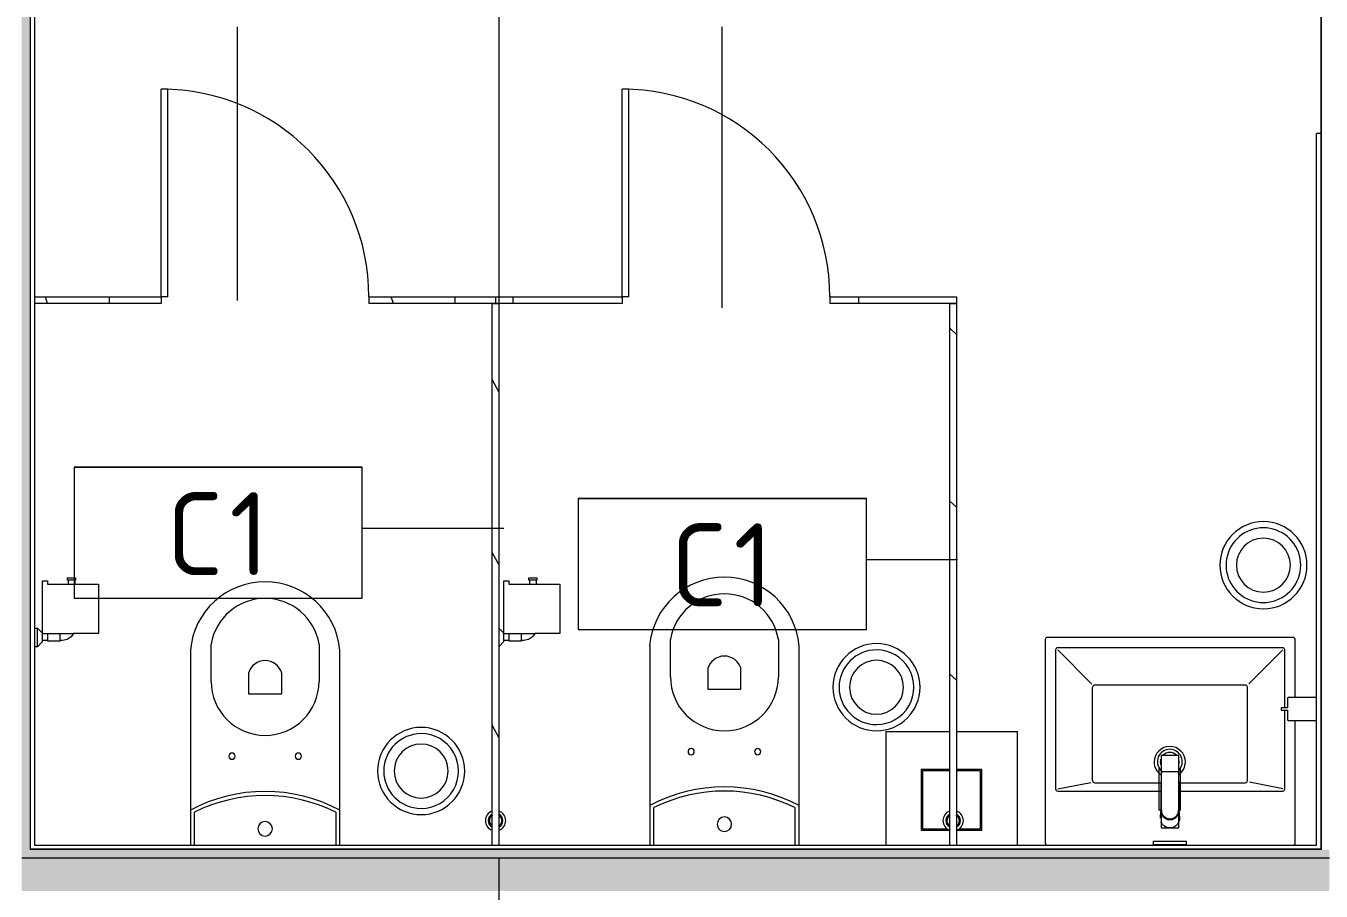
# Model space of a CAD drawing. Header units: millimetres. Extents: x 35092 to 251863, y -8553 to 29549.
# Drawn here: x 70820 to 73940, y 23375 to 25459 of the extents above; entities that cross this region are included whole.
import ezdxf

# ---------------------------------------------------------------- set-up
doc = ezdxf.new("R2010")
doc.units = ezdxf.units.MM
doc.linetypes.add('Осевая', pattern=[3175, 635, -476.25, 1587.5, -476.25])
for name, color, linetype, lineweight in [('0-1', 7, 'Continuous', 9), ('A-DETL-GENF', 7, 'Continuous', 9), ('A-DOOR', 7, 'Continuous', 9), ('A-GENM', 7, 'Continuous', 9), ('A-GENM-IDEN', 7, 'Continuous', 9), ('A-WALL', 7, 'Continuous', 9), ('I-WALL', 7, 'Continuous', 9), ('P-SANR-FIXT-1', 7, 'Continuous', 13), ('Оси', 7, 'Continuous', 9), ('Оси-2', 7, 'Осевая', 9)]:
    doc.layers.add(name, color=color, linetype=linetype, lineweight=lineweight)
for name, color, linetype, lineweight, true_color in [('A-DOOR-1', 7, 'Continuous', 9, 0xc0c0c0), ('A-WALL-1', 9, 'Continuous', 9, 0x808080), ('A-WALL-FNSH-1', 9, 'Continuous', 9, 0x808080), ('P-SANR-FIXT-2', 9, 'Continuous', 13, 0x808080)]:
    doc.layers.add(name, color=color, linetype=linetype, lineweight=lineweight, true_color=true_color)
doc.styles.add('GOST Common', font='GOST_Common.ttf', dxfattribs={"height": 200})
pattern_1 = [(0, (0, 0), (121.92, 30.48), [10.058, -81.382, 10.058, -81.382, -487.68]), (0, (0, 0), (121.92, 30.48), [-182.88, 10.058, -172.822, 10.058, -81.382, -213.36]), (0, (0, 0), (121.92, 30.48), [-457.2, 10.058, -50.902, 10.058, -142.342]), (120, (45.72, 15.24), (-87.356454, 90.345817), [10.058, -81.382, 10.058, -81.382, -487.68]), (120, (45.72, 15.24), (-87.356454, 90.345817), [-182.88, 10.058, -172.822, 10.058, -81.382, -213.36]), (120, (45.72, 15.24), (-87.356454, 90.345817), [-457.2, 10.058, -50.902, 10.058, -142.342]), (240, (60.96, 76.2), (-34.563546, -120.825817), [10.058, -81.382, 10.058, -81.382, -487.68]), (240, (60.96, 76.2), (-34.563546, -120.825817), [-182.88, 10.058, -172.822, 10.058, -81.382, -213.36]), (240, (60.96, 76.2), (-34.563546, -120.825817), [-457.2, 10.058, -50.902, 10.058, -142.342])]
pattern_2 = [(108.435, (-70732.71, -24798.48), (-416.50086, 832.99954), [158.051, -1159.038]), (139.399, (-70782.69, -24648.54), (-2499.010644, 2082.486787), [76.799, -3763.143]), (136.848, (-70424.5, -24598.56), (-6247.5402574, 5830.957739), [182.691, -8951.868]), (109.983, (-70557.78, -24473.61), (-1249.49393, 3332.002656), [97.5, -4777.508]), (90, (-70591.1, -24798.5), (-416.5, 416.5), [83.3, -333.2]), (118.443, (-70591.1, -24715.18), (2915.5071394, -5414.4962996), [227.365, -11140.87]), (84.289, (-70699.39, -24515.26), (-416.5263, -3748.496867), [83.716, -4102.058]), (129.806, (-70691.06, -24431.96), (1666.01521, -2082.48651), [65.059, -3187.91])]
pattern_3 = [(108.435, (-71843.08, -24798.48), (-416.50086, 832.99954), [158.051, -1159.038]), (139.399, (-71893.06, -24648.54), (-2499.010644, 2082.486787), [76.799, -3763.143]), (136.848, (-71534.869, -24598.56), (-6247.5402574, 5830.957739), [182.691, -8951.868]), (109.983, (-71668.15, -24473.61), (-1249.49393, 3332.002656), [97.5, -4777.508]), (90, (-71701.47, -24798.5), (-416.5, 416.5), [83.3, -333.2]), (118.443, (-71701.469, -24715.18), (2915.5071394, -5414.4962996), [227.365, -11140.87]), (84.289, (-71809.76, -24515.26), (-416.5263, -3748.496867), [83.716, -4102.058]), (129.806, (-71801.43, -24431.96), (1666.01521, -2082.48651), [65.059, -3187.91])]

# ---------------------------------------------------------------- blocks, each defined once
blk = doc.blocks.new('131_Сантехническая перегородка_Дверь - СД-1-V135-План расстановки мебели и оборудования 2 этажа в осях 12-23')
at = {"layer": 'A-DOOR'}
h = blk.add_hatch(dxfattribs=at)
h.set_pattern_fill('FP_70', color=256, style=0, pattern_type=2)
h.set_pattern_definition(pattern_2)
h.paths.add_polyline_path([(1110.4, -8), (1110.4, 8), (805.2, 8), (805.2, -8), (977.6, -8)])
at = {"layer": 'A-GENM'}
h = blk.add_hatch(dxfattribs=at)
h.set_pattern_fill('FP_70', color=256, style=0, pattern_type=2)
h.set_pattern_definition(pattern_2)
h.paths.add_polyline_path([(305.2, -8), (305.2, 8), (0, 8), (0, -8)])
at = {"layer": 'A-DOOR-1'}
for p, q in [((321.2, 508), (305.2, 508)), ((305.2, 8), (305.2, 508)), ((321.2, 8), (321.2, 508)), ((321.2, 8), (305.2, 8))]:
    blk.add_line(p, q, dxfattribs=at)
blk.add_arc((305.2, 8), 500, 360, 90, dxfattribs=at)
at = {"layer": 'A-GENM'}
for p, q in [((0, 8), (305.2, 8)), ((305.2, 8), (305.2, -8)), ((805.2, 8), (1110.4, 8)), ((805.2, 8), (805.2, -8)), ((1110.4, 8), (1110.4, -8)), ((305.2, -8), (0, -8)), ((1110.4, -8), (805.2, -8))]:
    blk.add_line(p, q, dxfattribs=at)
blk = doc.blocks.new('131_Сантехническая перегородка - СП-4-V136-План расстановки мебели и оборудования 2 этажа в осях 12-23')
at = {"layer": 'A-GENM'}
h = blk.add_hatch(dxfattribs=at)
h.set_pattern_fill('FP_71', color=256, style=0, pattern_type=2)
h.set_pattern_definition([(18.435, (-23460.48, 71843.08), (832.99954, 416.50086), [158.051, -1159.038]), (49.399, (-23310.54, 71893.06), (2082.486787, 2499.010644), [76.799, -3763.143]), (46.848, (-23260.56, 71534.869), (5830.957739, 6247.5402574), [182.691, -8951.868]), (19.983, (-23135.61, 71668.15), (3332.002656, 1249.49393), [97.5, -4777.508]), (0, (-23460.5, 71701.47), (416.5, 416.5), [83.3, -333.2]), (28.443, (-23377.18, 71701.469), (-5414.4962996, -2915.5071394), [227.365, -11140.87]), (354.289, (-23177.26, 71809.76), (-3748.496867, 416.5263), [83.716, -4102.058]), (39.806, (-23093.96, 71801.43), (-2082.48651, -1666.01521), [65.059, -3187.91])])
h.paths.add_polyline_path([(25.5, 8), (25.5, -8), (1330, -8), (1330, 8), (35.9, 8)])
for p, q in [((25.5, 8), (1330, 8)), ((1330, 8), (1330, -8)), ((1330, -8), (25.5, -8))]:
    blk.add_line(p, q, dxfattribs=at)
at = {"layer": 'A-GENM', "flags": 128}
for points in [[(97, 8), (96.7, 8.5), (96.3, 9), (95.9, 9.5), (95.5, 9.9), (95.1, 10.4), (94.7, 10.8), (94.3, 11.2), (93.8, 11.6), (93.3, 12), (92.9, 12.3), (92.4, 12.7), (91.8, 13), (91.3, 13.3), (90.8, 13.6), (90.2, 13.8), (89.7, 14), (89.1, 14.3), (88.5, 14.4), (88, 14.6), (87.4, 14.7), (86.8, 14.9), (86.2, 14.9), (85.6, 15), (85, 15.1), (84.4, 15.1), (83.8, 15.1), (83.2, 15), (82.6, 15), (82, 14.9), (81.4, 14.8), (80.8, 14.7), (80.2, 14.5), (79.6, 14.4), (79.1, 14.2), (78.5, 13.9), (77.9, 13.7), (77.4, 13.4), (76.9, 13.2), (76.4, 12.9), (75.8, 12.5), (75.3, 12.2), (74.9, 11.8), (74.4, 11.4), (74, 11), (73.5, 10.6), (73.1, 10.2), (72.7, 9.7), (72.3, 9.3), (72, 8.8), (71.6, 8.3), (71.4, 8)], [(71.4, -8), (71.8, -8.5), (72.1, -9), (72.5, -9.5), (72.9, -9.9), (73.3, -10.4), (73.7, -10.8), (74.1, -11.2), (74.6, -11.6), (75.1, -12), (75.6, -12.3), (76.1, -12.7), (76.6, -13), (77.1, -13.3), (77.6, -13.6), (78.2, -13.8), (78.7, -14), (79.3, -14.3), (79.9, -14.4), (80.5, -14.6), (81.1, -14.7), (81.6, -14.9), (82.2, -14.9), (82.8, -15), (83.4, -15.1), (84, -15.1), (84.6, -15.1), (85.2, -15), (85.8, -15), (86.4, -14.9), (87, -14.8), (87.6, -14.7), (88.2, -14.5), (88.8, -14.4), (89.4, -14.2), (89.9, -13.9), (90.5, -13.7), (91, -13.4), (91.6, -13.2), (92.1, -12.9), (92.6, -12.5), (93.1, -12.2), (93.6, -11.8), (94, -11.4), (94.5, -11), (94.9, -10.6), (95.3, -10.2), (95.7, -9.7), (96.1, -9.3), (96.5, -8.8), (96.8, -8.3), (97, -8)]]:
    blk.add_lwpolyline(points, dxfattribs=at)
at = {"layer": 'A-GENM'}
for radius, start, end in [(24.6, 19.9113, 160.0887), (17.6, 28.9731, 151.0269), (15.1, 78.8699, 146.2189), (15.1, 33.7811, 53.124), (24.6, 199.9113, 340.0887), (17.6, 208.9731, 331.0269), (15.1, 213.7811, 233.124), (15.1, 258.8699, 326.2189)]:
    blk.add_arc((84.2, 0), radius, start, end, dxfattribs=at)
blk = doc.blocks.new('131_Сантехническая перегородка_Дверь - СД-1-V137-План расстановки мебели и оборудования 2 этажа в осях 12-23')
at = {"layer": 'A-DOOR'}
h = blk.add_hatch(dxfattribs=at)
h.set_pattern_fill('FP_72', color=256, style=0, pattern_type=2)
h.set_pattern_definition(pattern_3)
h.paths.add_polyline_path([(1110.4, -8), (1110.4, 8), (805.2, 8), (805.2, -8)])
at = {"layer": 'A-GENM'}
h = blk.add_hatch(dxfattribs=at)
h.set_pattern_fill('FP_72', color=256, style=0, pattern_type=2)
h.set_pattern_definition(pattern_3)
h.paths.add_polyline_path([(305.2, -8), (305.2, 8), (0, 8), (0, -8)])
at = {"layer": 'A-DOOR-1'}
for p, q in [((321.2, 508), (305.2, 508)), ((305.2, 8), (305.2, 508)), ((321.2, 8), (321.2, 508)), ((321.2, 8), (305.2, 8))]:
    blk.add_line(p, q, dxfattribs=at)
blk.add_arc((305.2, 8), 500, 360, 90, dxfattribs=at)
at = {"layer": 'A-GENM'}
for p, q in [((0, 8), (305.2, 8)), ((0, 8), (0, -8)), ((305.2, 8), (305.2, -8)), ((805.2, 8), (1110.4, 8)), ((805.2, 8), (805.2, -8)), ((1110.4, 8), (1110.4, -8)), ((305.2, -8), (0, -8)), ((1110.4, -8), (805.2, -8))]:
    blk.add_line(p, q, dxfattribs=at)
blk = doc.blocks.new('131_Сантехническая перегородка - СП-4-V138-План расстановки мебели и оборудования 2 этажа в осях 12-23')
at = {"layer": 'A-GENM'}
h = blk.add_hatch(dxfattribs=at)
h.set_pattern_fill('FP_73', color=256, style=0, pattern_type=2)
h.set_pattern_definition([(18.435, (-23460.48, 72945.45), (832.99954, 416.50086), [158.051, -1159.038]), (49.399, (-23310.54, 72995.427), (2082.486787, 2499.010644), [76.799, -3763.143]), (46.848, (-23260.56, 72637.237), (5830.957739, 6247.5402574), [182.691, -8951.868]), (19.983, (-23135.61, 72770.517), (3332.002656, 1249.49393), [97.5, -4777.508]), (0, (-23460.5, 72803.84), (416.5, 416.5), [83.3, -333.2]), (28.443, (-23377.18, 72803.837), (-5414.4962996, -2915.5071394), [227.365, -11140.87]), (354.289, (-23177.26, 72912.127), (-3748.496867, 416.5263), [83.716, -4102.058]), (39.806, (-23093.96, 72903.797), (-2082.48651, -1666.01521), [65.059, -3187.91])])
h.paths.add_polyline_path([(25.5, 8), (25.5, -8), (1330, -8), (1330, 8), (35.9, 8)])
for p, q in [((25.5, 8), (1330, 8)), ((1330, 8), (1330, -8)), ((1330, -8), (25.5, -8))]:
    blk.add_line(p, q, dxfattribs=at)
at = {"layer": 'A-GENM', "flags": 128}
for points in [[(97, 8), (96.7, 8.5), (96.3, 9), (95.9, 9.5), (95.5, 9.9), (95.1, 10.4), (94.7, 10.8), (94.3, 11.2), (93.8, 11.6), (93.3, 12), (92.9, 12.3), (92.4, 12.7), (91.8, 13), (91.3, 13.3), (90.8, 13.6), (90.2, 13.8), (89.7, 14), (89.1, 14.3), (88.5, 14.4), (88, 14.6), (87.4, 14.7), (86.8, 14.9), (86.2, 14.9), (85.6, 15), (85, 15.1), (84.4, 15.1), (83.8, 15.1), (83.2, 15), (82.6, 15), (82, 14.9), (81.4, 14.8), (80.8, 14.7), (80.2, 14.5), (79.6, 14.4), (79.1, 14.2), (78.5, 13.9), (77.9, 13.7), (77.4, 13.4), (76.9, 13.2), (76.4, 12.9), (75.8, 12.5), (75.3, 12.2), (74.9, 11.8), (74.4, 11.4), (74, 11), (73.5, 10.6), (73.1, 10.2), (72.7, 9.7), (72.3, 9.3), (72, 8.8), (71.6, 8.3), (71.4, 8)], [(71.4, -8), (71.8, -8.5), (72.1, -9), (72.5, -9.5), (72.9, -9.9), (73.3, -10.4), (73.7, -10.8), (74.1, -11.2), (74.6, -11.6), (75.1, -12), (75.6, -12.3), (76.1, -12.7), (76.6, -13), (77.1, -13.3), (77.6, -13.6), (78.2, -13.8), (78.7, -14), (79.3, -14.3), (79.9, -14.4), (80.5, -14.6), (81.1, -14.7), (81.6, -14.9), (82.2, -14.9), (82.8, -15), (83.4, -15.1), (84, -15.1), (84.6, -15.1), (85.2, -15), (85.8, -15), (86.4, -14.9), (87, -14.8), (87.6, -14.7), (88.2, -14.5), (88.8, -14.4), (89.4, -14.2), (89.9, -13.9), (90.5, -13.7), (91, -13.4), (91.6, -13.2), (92.1, -12.9), (92.6, -12.5), (93.1, -12.2), (93.6, -11.8), (94, -11.4), (94.5, -11), (94.9, -10.6), (95.3, -10.2), (95.7, -9.7), (96.1, -9.3), (96.5, -8.8), (96.8, -8.3), (97, -8)]]:
    blk.add_lwpolyline(points, dxfattribs=at)
at = {"layer": 'A-GENM'}
for radius, start, end in [(24.6, 19.9113, 160.0887), (17.6, 28.9731, 151.0269), (15.1, 78.8699, 146.2189), (15.1, 33.7811, 53.124), (24.6, 199.9113, 340.0887), (17.6, 208.9731, 331.0269), (15.1, 213.7811, 233.124), (15.1, 258.8699, 326.2189)]:
    blk.add_arc((84.2, 0), radius, start, end, dxfattribs=at)
blk = doc.blocks.new('WC Seat_2 with Cistern-Wall Based - 640 x 360mm-30948649-План расстановки мебели и оборудования 2 этажа в осях 12-23')
at = {"layer": 'P-SANR-FIXT-2'}
for p, q in [((-5, 415), (-5, 505)), ((255, 505), (255, 415)), ((-55, 490), (-55, 105)), ((305, 105), (305, 490)), ((85, 435), (85, 385)), ((165, 385), (165, 435)), ((85, 385), (165, 385)), ((-55, 105), (-55, 21)), ((-45, 21), (-45, 100.1)), ((295, 100.1), (295, 21)), ((305, 21), (305, 105))]:
    blk.add_line(p, q, dxfattribs=at)
for centre, radius, start, end in [((125, 474.3), 180.7, 4.9791, 175.0209), ((125, 483.2), 131.8, 9.5273, 170.4727), ((125, 423.3), 41.7, 16.2602, 163.7398), ((125, 415), 130, 180, 360), ((45, 235), 7.5, 0, 180), ((45, 235), 7.5, 180, 360), ((205, 235), 7.5, 0, 180), ((205, 235), 7.5, 180, 360), ((125, -232.5), 382.5, 61.9275, 118.0725), ((125, -242.5), 382.5, 63.6122, 116.3878), ((125, 60), 17.5, 0, 180), ((125, 60), 17.5, 180, 360)]:
    blk.add_arc(centre, radius, start, end, dxfattribs=at)
blk = doc.blocks.new('мусорная корзина - Round_ Metal-30590745-План расстановки мебели и оборудования 2 этажа в осях 12-23')
at = {"layer": 'P-SANR-FIXT-2'}
for radius, start, end in [(105, 0, 180), (90, 360, 180), (65, 0, 180), (105, 180, 360), (90, 180, 360), (65, 180, 360)]:
    blk.add_arc((0, 0), radius, start, end, dxfattribs=at)
blk = doc.blocks.new('Sanitary_Toilet-Accessories_Gessi_Wall-mounted-paper-roll-holder-65449 - Chrome-V162-План расстановки мебели и оборудования 2 этажа в осях 12-23')
at = {"layer": 'A-DETL-GENF'}
for p, q in [((70859.8, 23995.5), (70859.8, 24122)), ((70859.8, 24122), (70871.8, 24122)), ((70871.8, 24122), (70871.8, 24114.5)), ((70920.5, 24123.5), (70920.5, 24129.5)), ((70920.5, 24129.5), (70939.5, 24129.5)), ((70922.5, 24123.5), (70920.5, 24123.5)), ((70937.5, 24123.5), (70922.5, 24123.5)), ((70922.5, 24114.5), (70922.5, 24123.5)), ((70939.5, 24123.5), (70937.5, 24123.5)), ((70937.5, 24123.5), (70937.5, 24114.5)), ((70939.5, 24129.5), (70939.5, 24123.5)), ((70871.8, 24114.5), (70922.5, 24114.5)), ((70922.5, 24114.5), (70937.5, 24114.5)), ((70937.5, 24114.5), (70994.8, 24114.5)), ((70994.8, 24114.5), (70994.8, 23995.5)), ((70841, 24008.5), (70848, 24008.4)), ((70848, 23963.6), (70848, 24008.4)), ((70848, 24008.4), (70859, 23997)), ((70859, 23997), (70859, 23993.5)), ((70859, 23995.5), (70859, 23977)), ((70859, 23995.5), (70934.5, 23995.5)), ((70859, 23993.5), (70859.8, 23995.5)), ((70872.5, 23978.5), (70872.5, 23995.5)), ((70902.5, 23978.5), (70902.5, 23995.5)), ((70934.5, 23995.5), (70928.9, 23987.1)), ((70994.8, 23995.5), (70934.5, 23995.5)), ((70848, 23963.6), (70841, 23963.5)), ((70859, 23975), (70848, 23963.6)), ((70872.5, 23978.5), (70859, 23978.5)), ((70859, 23978.5), (70859, 23975)), ((70872.5, 23977), (70872.5, 23978.5)), ((70902.5, 23977), (70872.5, 23977)), ((70908, 23978.5), (70902.5, 23978.5)), ((70902.5, 23978.5), (70902.5, 23977)), ((70919.3, 23980.7), (70908, 23978.5)), ((70928.9, 23987.1), (70919.3, 23980.7))]:
    blk.add_line(p, q, dxfattribs=at)
blk = doc.blocks.new('Sanitary_Toilet-Accessories_Gessi_Wall-mounted-paper-roll-holder-65449 - Chrome-V158-План расстановки мебели и оборудования 2 этажа в осях 12-23')
at = {"layer": 'A-DETL-GENF'}
for p, q in [((83441.2, 25898.9), (83441.2, 25956.1)), ((83441.2, 25956.1), (83560.2, 25956.1)), ((83560.2, 25956.1), (83560.2, 25895.8)), ((83426.2, 25881.9), (83426.2, 25900.9)), ((83426.2, 25900.9), (83432.2, 25900.9)), ((83432.2, 25900.9), (83432.2, 25898.9)), ((83432.2, 25898.9), (83432.2, 25883.9)), ((83432.2, 25898.9), (83441.2, 25898.9)), ((83441.2, 25883.9), (83441.2, 25898.9)), ((83432.2, 25881.9), (83426.2, 25881.9)), ((83441.2, 25883.9), (83432.2, 25883.9)), ((83432.2, 25883.9), (83432.2, 25881.9)), ((83441.2, 25833.1), (83441.2, 25883.9)), ((83560.2, 25820.4), (83560.2, 25895.8)), ((83560.2, 25895.8), (83568.6, 25890.2)), ((83568.6, 25890.2), (83575, 25880.7)), ((83575, 25880.7), (83577.2, 25869.4)), ((83577.2, 25869.4), (83577.2, 25863.9)), ((83577.2, 25863.9), (83560.2, 25863.9)), ((83577.2, 25833.9), (83560.2, 25833.9)), ((83577.2, 25863.9), (83578.7, 25863.9)), ((83578.7, 25833.9), (83577.2, 25833.9)), ((83577.2, 25833.9), (83577.2, 25820.4)), ((83578.7, 25863.9), (83578.7, 25833.9)), ((83433.7, 25821.1), (83433.7, 25833.1)), ((83433.7, 25833.1), (83441.2, 25833.1)), ((83560.2, 25821.1), (83433.7, 25821.1)), ((83547.3, 25809.4), (83558.7, 25820.4)), ((83558.7, 25820.4), (83562.2, 25820.4)), ((83562.2, 25820.4), (83560.2, 25821.1)), ((83560.2, 25820.4), (83578.7, 25820.4)), ((83577.2, 25820.4), (83580.7, 25820.4)), ((83580.7, 25820.4), (83592.1, 25809.4))]:
    blk.add_line(p, q, dxfattribs=at)
blk = doc.blocks.new('WC Seat_2 with Cistern-Wall Based - 640 x 360mm-30580118-План расстановки мебели и оборудования 2 этажа в осях 12-23')
at = {"layer": 'P-SANR-FIXT-2'}
for p, q in [((-5, 410.5), (-5, 500.5)), ((255, 500.5), (255, 410.5)), ((-55, 485.5), (-55, 100.5)), ((305, 100.5), (305, 485.5)), ((85, 430.5), (85, 380.5)), ((165, 380.5), (165, 430.5)), ((85, 380.5), (165, 380.5)), ((-55, 100.5), (-55, 5.5)), ((-45, 5.5), (-45, 95.6)), ((295, 95.6), (295, 5.5)), ((305, 5.5), (305, 100.5))]:
    blk.add_line(p, q, dxfattribs=at)
for centre, radius, start, end in [((125, 469.8), 180.7, 4.9791, 175.0209), ((125, 478.7), 131.8, 9.5273, 170.4727), ((125, 418.8), 41.7, 16.2602, 163.7398), ((125, 410.5), 130, 180, 360), ((45, 230.5), 7.5, 0, 180), ((45, 230.5), 7.5, 180, 360), ((205, 230.5), 7.5, 0, 180), ((205, 230.5), 7.5, 180, 360), ((125, -237), 382.5, 61.9275, 118.0725), ((125, -247), 382.5, 63.6122, 116.3878), ((125, 55.5), 17.5, 0, 180), ((125, 55.5), 17.5, 180, 360)]:
    blk.add_arc(centre, radius, start, end, dxfattribs=at)
blk = doc.blocks.new('Plumbing_Drainage_hansgrohe_56248XXX-RainDrain-Point-Complete-set-po - 800 Stainless Steel Optic-V163-План расстановки мебели и оборудования 2 этажа в осях 12-23')
at = {"layer": 'P-SANR-FIXT-2'}
for p, q in [((-4.3, 158.5), (-158.5, 158.5)), ((-158.5, 158.5), (-158.5, -113.9)), ((158.5, 158.5), (11.7, 158.5)), ((158.5, -113.9), (158.5, 158.5)), ((-4.3, 68), (-73, 68)), ((-73, 68), (-73, -78)), ((-4.3, 64.9), (-69.9, 64.9)), ((-69.9, 64.9), (-69.9, -74.9)), ((73, 68), (11.7, 68)), ((69.9, 64.9), (11.7, 64.9)), ((69.9, -74.9), (69.9, 64.9)), ((73, -78), (73, 68)), ((-73, -78), (-4.3, -78)), ((-69.9, -74.9), (-10.7, -74.9)), ((11.7, -78), (73, -78)), ((18.2, -74.9), (69.9, -74.9))]:
    blk.add_line(p, q, dxfattribs=at)
blk = doc.blocks.new('мусорная корзина - Round_ Metal-V164-План расстановки мебели и оборудования 2 этажа в осях 12-23')
at = {"layer": 'P-SANR-FIXT-2'}
for radius, start, end in [(105, 0, 180), (90, 360, 159.9573), (65, 0, 180), (105, 180, 360), (90, 160, 180), (90, 180, 200), (90, 200.0427, 360), (65, 180, 360)]:
    blk.add_arc((0, 0), radius, start, end, dxfattribs=at)
blk = doc.blocks.new('сифон - Для раковины-V160-План расстановки мебели и оборудования 2 этажа в осях 12-23')
at = {"layer": 'P-SANR-FIXT-2'}
for p, q in [((200, 40), (191.1, 40)), ((191.1, -40), (191.1, 40)), ((200, 40), (200, -40)), ((116.7, 26), (15, 26)), ((116.7, 26), (116.7, 22.5)), ((15, -26), (116.7, -26)), ((116.7, -20.6), (116.7, -26)), ((191.1, -40), (200, -40))]:
    blk.add_line(p, q, dxfattribs=at)
for start, end in [(46.114, 180), (180, 315)]:
    blk.add_arc((0, 0), 30, start, end, dxfattribs=at)
blk = doc.blocks.new('раковина - 400 x 500mm-V165-План расстановки мебели и оборудования 2 этажа в осях 12-23')
at = {"layer": 'P-SANR-FIXT-2'}
for p, q in [((-249.5, -5), (-249.5, -300)), ((352.5, -495), (352.5, -5)), ((-224.5, -135), (-224.5, -324.7)), ((31, -130), (-219.5, -130)), ((-219.5, -135), (-139.5, -151)), ((-134.5, -155), (-134.5, -380)), ((-126, -150), (-129.5, -150)), ((31, -150), (-126, -150)), ((322.5, -130), (73, -130)), ((233.5, -150), (73, -150)), ((238.5, -155), (238.5, -380)), ((322.5, -135), (242.8, -150.5)), ((327.5, -470), (327.5, -135)), ((-224.5, -330.4), (-224.5, -470)), ((-249.5, -355), (-249.5, -495)), ((-219.5, -470), (-137.6, -388.1)), ((-129.5, -385), (233.5, -385)), ((322.5, -470), (240.2, -387.7)), ((-219.5, -475), (322.5, -475)), ((-244.5, -500), (347.5, -500))]:
    blk.add_line(p, q, dxfattribs=at)
for centre, radius, start, end in [((-244.5, -5), 5, 90, 180), ((347.5, -5), 5, 0, 90), ((-219.5, -135), 5, 90, 180), ((-129.5, -155), 5, 90, 180), ((233.5, -155), 5, 0, 90), ((322.5, -135), 5, 0, 90), ((52.6, -199.9), 37.5, 127.0599, 180), ((52.6, -199.9), 37.5, 360, 54.9171), ((52.6, -199.9), 37.5, 180, 360), ((52.6, -199.9), 23, 170.0836, 180), ((52.6, -199.9), 23, 180, 189.9158), ((52.6, -199.9), 23, 225, 315), ((52.6, -199.9), 23, 360, 16.8017), ((52.6, -199.9), 23, 343.1959, 360), ((-129.5, -380), 5, 180, 270), ((233.5, -380), 5, 270, 360), ((-244.5, -495), 5, 180, 270), ((-219.5, -470), 5, 180, 270), ((322.5, -470), 5, 270, 0), ((347.5, -495), 5, 270, 0)]:
    blk.add_arc(centre, radius, start, end, dxfattribs=at)
blk = doc.blocks.new('смеситель для раковины - Default-V166-План расстановки мебели и оборудования 2 этажа в осях 12-23')
at = {"layer": '0-1'}
for p, q in [((21, 151.6), (-21, 151.6)), ((20.3, 111.8), (-20.3, 111.8)), ((-22.8, 2.9), (-21.7, 15.4)), ((-20.7, 17.2), (-20.7, 16.7)), ((-20.3, 19.4), (-20.3, 15.8)), ((20.3, 15.8), (20.3, 19.4)), ((20.8, 16.7), (20.8, 17.2))]:
    blk.add_line(p, q, dxfattribs=at)
at = {"layer": '0-1', "flags": 128}
for points in [[(-21, 151.3), (-21, 147.9), (-21, 145.7), (-21, 145.2), (-21, 144.9), (-21, 144.8), (-21, 144.7), (-21, 144.7)], [(21, 89.1), (21, 88.6), (21, 88.3), (21, 88.3)], [(21.7, 15.4), (22.3, 8.3), (22.8, 2.9)]]:
    blk.add_lwpolyline(points, dxfattribs=at)
at = {"layer": 'P-SANR-FIXT-2'}
for p, q in [((21, 151.6), (-21, 151.6)), ((-21, 151.6), (-21, -23)), ((21, -23), (21, 151.6)), ((-20.3, 111.8), (-20.3, 111.8)), ((-20.3, 111.8), (-20.3, 109.7)), ((20.3, 109.7), (20.3, 111.8)), ((20.3, 111.8), (20.3, 111.8)), ((-21, -23), (21, -23))]:
    blk.add_line(p, q, dxfattribs=at)
at = {"layer": 'P-SANR-FIXT-2', "flags": 128}
for points in [[(-21, 144), (-21, 91), (-21, 37.9)], [(21, 37.9), (21, 91), (21, 144)], [(-20.3, 19.4), (-20.3, 60.2), (-20.3, 109.7)], [(20.3, 109.7), (20.3, 60.2), (20.3, 19.4)], [(21, 17.1), (21, 22.3), (21, 27.5), (21, 32.7), (21, 37.9)], [(-20.3, 15.8), (-20.3, 17.1), (-20.3, 18.4)], [(20.3, 18.4), (20.3, 17.1), (20.3, 15.8)], [(21, 15.1), (21, 15.6), (21, 16.1), (21, 16.6), (21, 17.1)], [(22.9, -1.8), (22.4, 2.9), (22, 7.6), (21.5, 12.3), (21.1, 17.1)], [(21.1, 17.1), (21.5, 12.3), (22, 7.6), (22.4, 2.9), (22.9, -1.8)]]:
    blk.add_lwpolyline(points, dxfattribs=at)
at = {"layer": 'P-SANR-FIXT-2'}
for centre, major_axis, ratio, start_param, end_param in [((-9809.3, 72.1), (-9788.3, 0.5), 0.986286, 3.135948, 3.138103), ((0, 17.2), (20.8, 0), 0.98634, 3.072096, 3.141593), ((0, 17.2), (20.8, 0), 0.98634, 3.141593, 3.395551), ((0, 17.2), (20.8, 0), 0.98634, 3.707105, 3.769911), ((0, 17.2), (20.8, 0), 0.98634, 5.654867, 5.717635), ((0, 17.2), (-20.8, 0), 0.98634, 2.887544, 3.141593), ((0, 17.2), (20.8, 0), 0.98634, 0, 0.069497), ((0, 17.2), (20.8, 0), 0.98634, 4.154533, 5.270098)]:
    blk.add_ellipse(centre, major_axis=major_axis, ratio=ratio, start_param=start_param, end_param=end_param, dxfattribs=at)
for points, knots in [([(-21, 151.6), (-21, 151.7), (-21, 151.5), (-21, 150.5), (-21, 148.7), (-21, 146.9), (-21, 145.2), (-21, 144.4), (-21, 144)], [0.4444444, 0.4444444, 0.4444444, 0.4444444, 0.5555556, 0.6666667, 0.7777778, 0.8888889, 0.9444444, 1, 1, 1, 1]), ([(21, 144), (21, 144.4), (21, 145.2), (21, 146.9), (21, 148.7), (21, 150.5), (21, 151.5), (21, 151.7), (21, 151.6)], [0, 0, 0, 0, 0.0555556, 0.1111111, 0.2222222, 0.3333333, 0.4444444, 0.5555556, 0.5555556, 0.5555556, 0.5555556]), ([(-21.8, 13.9), (-21.8, 14.6), (-21.7, 16.1), (-21.6, 18.9), (-21.5, 22.1), (-21.5, 25.2), (-21.4, 27.9), (-21.4, 30), (-21.4, 31.8), (-21.3, 33.4), (-21.3, 34.5), (-21.3, 35.6), (-21.3, 37), (-21.3, 38.7), (-21.2, 41), (-21.2, 44.2), (-21.2, 48.8), (-21.1, 54.3), (-21.1, 59.3), (-21.1, 63.2), (-21.1, 66.1), (-21.1, 68.8), (-21.1, 72.5), (-21, 78.9), (-21, 84.5), (-21, 88.1)], [0, 0, 0, 0, 0.083333, 0.166667, 0.25, 0.333333, 0.375, 0.416667, 0.458333, 0.479167, 0.5, 0.520833, 0.541667, 0.583333, 0.625, 0.666667, 0.708333, 0.75, 0.791667, 0.8125, 0.833333, 0.854167, 0.875, 0.916667, 1, 1, 1, 1]), ([(21, 88.1), (21, 84.5), (21, 78.9), (21.1, 72.5), (21.1, 68.8), (21.1, 66.1), (21.1, 63.2), (21.1, 59.3), (21.2, 54.3), (21.2, 48.8), (21.2, 44.2), (21.3, 41), (21.3, 38.7), (21.3, 37), (21.3, 35.6), (21.3, 34.5), (21.3, 33.4), (21.4, 31.8), (21.4, 30), (21.4, 27.9), (21.5, 25.2), (21.5, 22.1), (21.6, 18.9), (21.7, 16.1), (21.8, 14.6), (21.8, 13.9)], [0, 0, 0, 0, 0.083333, 0.125, 0.145833, 0.166667, 0.1875, 0.208333, 0.25, 0.291667, 0.333333, 0.375, 0.416667, 0.458333, 0.479167, 0.5, 0.520833, 0.541667, 0.583333, 0.625, 0.666667, 0.75, 0.833333, 0.916667, 1, 1, 1, 1]), ([(-21.1, 17.1), (-21.2, 16.5), (-21.3, 15.4), (-21.5, 13.7), (-21.6, 11.8), (-21.9, 9.3), (-22.1, 7.6), (-22.4, 5.3), (-22.6, 3), (-22.8, 1.4), (-22.9, 0.3)], [0, 0, 0, 0, 0.1, 0.2, 0.3, 0.4, 0.6, 0.7, 0.8, 1, 1, 1, 1]), ([(-22.6, 3.6), (-22.6, 3.8), (-22.5, 4.4), (-22.4, 5.5), (-22.3, 6.9), (-22.2, 8.4), (-22, 10.9), (-21.9, 12.9), (-21.8, 13.9)], [0.3178487, 0.3178487, 0.3178487, 0.3178487, 0.375, 0.5, 0.625, 0.75, 0.875, 1, 1, 1, 1]), ([(21, 15.1), (20.9, 14), (20.5, 11.7), (19.3, 8.5), (17.6, 5.5), (14.8, 1.9), (11.1, -0.9), (6.8, -2.8), (3.4, -3.6), (0, -3.8), (-4.5, -3.5), (-10.1, -1.7), (-14.7, 1.9), (-17.6, 5.5), (-19.3, 8.4), (-20.5, 11.7), (-20.9, 13.9), (-21, 15)], [0, 0, 0, 0, 0.055556, 0.111111, 0.166667, 0.222222, 0.333333, 0.388889, 0.444444, 0.5, 0.555556, 0.666667, 0.777778, 0.833333, 0.888889, 0.944444, 1, 1, 1, 1]), ([(20.3, 19.4), (20.3, 18.2), (20.2, 15.9), (19.3, 12.3), (18, 9.6), (16.8, 7.5), (15.7, 6), (14.5, 4.7), (12.8, 3), (10.4, 1.2), (7.1, -0.4), (2.4, -1.7), (-2.5, -1.7), (-7.1, -0.4), (-10.9, 1.5), (-13.6, 3.7), (-15.4, 5.7), (-16.5, 7.1), (-17.7, 9), (-18.9, 11.5), (-20, 15), (-20.3, 17.7), (-20.3, 19.4)], [0, 0, 0, 0, 0.055556, 0.111111, 0.166667, 0.194444, 0.222222, 0.25, 0.277778, 0.333333, 0.388889, 0.444444, 0.555556, 0.611111, 0.666667, 0.75, 0.770833, 0.791667, 0.833333, 0.875, 0.916667, 1, 1, 1, 1]), ([(20.3, 15.8), (20.3, 13.7), (19.8, 10.7), (17.9, 6.9), (16.3, 4.7), (14.8, 3.1), (13, 1.5), (11.1, 0.2), (9, -0.8), (7.3, -1.5), (5.5, -2), (3.6, -2.4), (1.4, -2.7), (-0.9, -2.7), (-3.3, -2.5), (-5.5, -2), (-7.7, -1.3), (-9.8, -0.4), (-11.7, 0.6), (-13.5, 1.9), (-15.1, 3.4), (-16.9, 5.4), (-19.5, 9.5), (-20.3, 13.2), (-20.3, 15.8)], [0, 0, 0, 0, 0.111111, 0.166667, 0.222222, 0.25, 0.277778, 0.333333, 0.361111, 0.388889, 0.416667, 0.444444, 0.479167, 0.513889, 0.548611, 0.583333, 0.618056, 0.652778, 0.6875, 0.722222, 0.756944, 0.791667, 0.861111, 1, 1, 1, 1]), ([(21.1, 17.1), (21.1, 16.7), (21.2, 16), (21.3, 15), (21.4, 13.9), (21.6, 12.5), (21.8, 10.8), (22, 8.7), (22.2, 6.9), (22.4, 5.5), (22.5, 4.5), (22.6, 3.4), (22.7, 2.4), (22.8, 1.5), (22.9, 0.8), (22.9, 0.4), (22.9, 0.3)], [0, 0, 0, 0, 0.0625, 0.125, 0.1875, 0.25, 0.375, 0.5, 0.625, 0.6875, 0.75, 0.8125, 0.875, 0.9375, 0.96875, 1, 1, 1, 1]), ([(21.2, 18.6), (21.4, 18.1), (21.7, 16.6), (21.8, 15.1), (21.8, 13.9)], [0.8432978, 0.8432978, 0.8432978, 0.8432978, 0.8888889, 1, 1, 1, 1]), ([(21.8, 13.9), (21.8, 13.3), (21.9, 11.9), (22, 10), (22.2, 8.4), (22.2, 7.3), (22.3, 6.4), (22.4, 5.2), (22.6, 3.7), (22.8, 2), (22.9, 0.8), (22.9, 0.3)], [0, 0, 0, 0, 0.083333, 0.166667, 0.25, 0.333333, 0.416667, 0.5, 0.666667, 0.833333, 1, 1, 1, 1]), ([(22.1, 7), (22.2, 6.5), (22.8, 4.3), (23, 2), (22.9, 0.3)], [0.8, 0.8, 0.8, 0.8, 0.85, 1, 1, 1, 1]), ([(22.9, -1.8), (22.6, -4.5), (21.7, -8.2), (19.1, -12.8), (16.7, -15.9), (13.7, -18.5), (10.4, -20.6), (6.8, -22.1), (3.4, -22.8), (0.5, -23), (-2.9, -22.9), (-6.8, -22.1), (-10.7, -20.5), (-13.4, -18.7), (-15.3, -17.2), (-17, -15.4), (-19, -12.9), (-20.6, -10.1), (-21.5, -8), (-21.7, -7.4)], [0, 0, 0, 0, 0.1111111, 0.1666667, 0.2222222, 0.2777778, 0.3333333, 0.3888889, 0.4444444, 0.4791667, 0.5138889, 0.5833333, 0.6527778, 0.6875, 0.7222222, 0.7569444, 0.7916667, 0.8611111, 0.8888889, 0.8888889, 0.8888889, 0.8888889])]:
    blk.add_open_spline(points, degree=3, knots=knots, dxfattribs=at)
for points in [[(21, 37.9), (21, 36.1), (21, 32.7), (21.1, 27.5), (21.1, 22.3), (21.1, 18.8), (21.1, 17.1)], [(-22.9, 0.3), (-23, 2.1), (-22.8, 3.8), (-22.4, 5.5)], [(-21.8, 13.9), (-21.8, 15.5), (-21.6, 17.1), (-21.2, 18.6)], [(-21.1, 17.1), (-21.1, 16.7), (-21.1, 16), (-21, 15.3), (-21, 15)], [(21.1, 17.1), (21.1, 16.7), (21.1, 16.1), (21, 15.4), (21, 15.1)], [(22.9, 0.3), (22.8, 1.7), (22.5, 4.5), (22, 8.7), (21.5, 12.9), (21.2, 15.7), (21.1, 17.1)], [(22.9, 0.3), (22.9, -0.1), (22.9, -0.4), (22.9, -0.8)]]:
    blk.add_open_spline(points, degree=3, dxfattribs=at)
blk = doc.blocks.new('TOY_Диспансер мыло - Дозатор Elegance new 11654 019001 хром-30769669-План расстановки мебели и оборудования 2 этажа в осях 12-23')
at = {"layer": 'A-GENM'}
for p, q in [((127.9, 106.1), (122.2, 106.1)), ((122.2, 106.1), (122.2, 91.2)), ((127.9, 91.2), (127.9, 106.1)), ((97.5, 89.2), (97.5, 21.5)), ((122.2, 91.2), (99.5, 91.2)), ((150.5, 91.2), (127.9, 91.2)), ((152.5, 21.5), (152.5, 89.2))]:
    blk.add_line(p, q, dxfattribs=at)
for centre, start, end in [((99.5, 89.2), 90, 180), ((150.5, 89.2), 360, 90), ((99.5, 21.5), 180, 195), ((150.5, 21.5), 345, 0)]:
    blk.add_arc(centre, 2, start, end, dxfattribs=at)
blk = doc.blocks.new('Mark Reiling - Mark Reiling-26174330-План расстановки мебели и оборудования 2 этажа в осях 12-23')
at = {"layer": 'A-GENM-IDEN'}
for p, q in [((-3.47, 1.49), (-3.47, -1.663)), ((-3.47, 1.49), (3.47, 1.49)), ((3.47, 1.49), (-3.47, 1.49)), ((-3.47, 1.49), (-3.47, -1.663)), ((3.47, -1.663), (3.47, 1.49)), ((3.47, -1.663), (3.47, 1.49)), ((-3.47, -1.663), (3.47, -1.663)), ((-3.47, -1.663), (3.47, -1.663))]:
    blk.add_line(p, q, dxfattribs=at)

msp = doc.modelspace()

# ---------------------------------------------------------------- hatches: boundary and pattern name
at = {"layer": 'I-WALL'}
h = msp.add_hatch(dxfattribs=at)
h.set_pattern_fill('FP_58', color=256, style=0, pattern_type=2)
h.set_pattern_definition(pattern_1)
h.paths.add_polyline_path([(70830, 23455), (70830, 26880), (70810, 26880), (70810, 23455)])
h = msp.add_hatch(dxfattribs=at)
h.set_pattern_fill('FP_58', color=256, style=0, pattern_type=2)
h.set_pattern_definition(pattern_1)
h.paths.add_polyline_path([(73960, 23455), (73960, 23475), (70830, 23475), (70830, 23455), (73277, 23455)])
h = msp.add_hatch(dxfattribs=at)
h.set_pattern_fill('FP_27', color=256, style=0, pattern_type=2)
h.set_pattern_definition([(135, (0, 0), (-75.43415, -75.43415), [106.68, -17.78, 3.556, -17.78]), (135, (0, 75.39), (-75.43415, -75.43415), []), (50, (0, 0), (127.52922, -11.15758), [13.335, -146.685]), (355, (0, 0), (-24.66966, 133.74002), [10.668, -117.348]), (100.451, (10.63, -0.93), (102.85973, 122.58178), [11.333, -124.663]), (46.184, (0, 35.56), (189.75516, -29.43036), [20.002, -220.027]), (96.636, (15.81, 33.1), (166.1822, 173.1996), [17, -186.995]), (351.184, (0, 35.56), (166.18393, 173.19757), [16.002, -176.022]), (21, (17.78, 26.67), (106.13027, -71.58603), [13.335, -146.685]), (326, (17.78, 26.67), (43.26188, 128.93175), [10.668, -117.348]), (71.451, (26.62, 20.7), (149.39198, 57.34505), [11.333, -124.663]), (37.5, (0, 0), (2.162228, 59.188357), [3.353, -112.573, 3.353, -115.773, -117.792]), (37.5, (0, 0), (2.162228, 59.188357), [-235.052, 3.353, -114.44]), (7.5, (0, 0), (46.773857, 70.12615), [3.353, -64.567, 3.353, -109.906, -44.894]), (7.5, (0, 0), (46.773857, 70.12615), [-181.178, 3.353, -41.542]), (327.5, (-39.65, 0), (94.91367, -4.010093), [3.353, -41.097, 3.353, -135.331, -184.023]), (327.5, (-39.65, 0), (94.91367, -4.010093), [-183.134, 3.353, -180.67]), (317.5, (-57.43, 0), (103.69057, 17.79882), [3.353, -54.432, 3.353, -88.748, -130.683]), (317.5, (-57.43, 0), (103.69057, 17.79882), [-149.885, 3.353, -127.33])])
h.paths.add_polyline_path([(73960, 23375), (73960, 23455), (70810, 23455), (70810, 23375), (73277, 23375)])

# ---------------------------------------------------------------- linework, layer by layer
at = {"layer": 'A-GENM-IDEN'}
for p, q in [((71329.6, 24797.6), (71329.6, 25456.8)), ((72497.6, 24780.2), (72497.6, 25456.8)), ((71971.4, 24248.3), (71630.3, 24248.3)), ((73064.3, 24173.1), (72844.6, 24173.1))]:
    msp.add_line(p, q, dxfattribs=at)
at = {"layer": 'A-WALL'}
for p, q in [((70830, 26880), (70830, 23475)), ((73940, 23475), (70830, 23475)), ((70810, 23455), (73960, 23455))]:
    msp.add_line(p, q, dxfattribs=at)
at = {"layer": 'A-WALL-1'}
msp.add_line((73940, 26580), (73940, 23475), dxfattribs=at)
at = {"layer": 'A-WALL-FNSH-1'}
for p, q in [((70831, 23476), (70831, 26869)), ((73939, 26580), (73939, 23476)), ((73939, 23476), (70831, 23476))]:
    msp.add_line(p, q, dxfattribs=at)
at = {"layer": 'I-WALL'}
for p, q in [((70841, 26869), (70841, 23486)), ((73929, 23486), (73929, 25200)), ((73940, 25200), (73929, 25200)), ((70841, 23486), (73929, 23486))]:
    msp.add_line(p, q, dxfattribs=at)
at = {"layer": 'Оси'}
msp.add_line((71960, 24898.1), (71960, 27398.1), dxfattribs=at)
at = {"layer": 'Оси-2'}
msp.add_line((71960, 593.7), (71960, 24898.1), dxfattribs=at)

# ---------------------------------------------------------------- block references
at = {"layer": 'A-GENM'}
for name, p in [('131_Сантехническая перегородка_Дверь - СД-1-V135-План расстановки мебели и оборудования 2 этажа в осях 12-23', (70841, 24798.5)), ('131_Сантехническая перегородка_Дверь - СД-1-V137-План расстановки мебели и оборудования 2 этажа в осях 12-23', (71951.4, 24798.5))]:
    msp.add_blockref(name, p, dxfattribs=at)
at = {"layer": 'A-GENM', "rotation": 90.00000000001177}
for name, p in [('131_Сантехническая перегородка - СП-4-V136-План расстановки мебели и оборудования 2 этажа в осях 12-23', (71951.4, 23460.5)), ('131_Сантехническая перегородка - СП-4-V138-План расстановки мебели и оборудования 2 этажа в осях 12-23', (73053.7, 23460.5))]:
    msp.add_blockref(name, p, dxfattribs=at)
at = {"layer": 'A-GENM-IDEN', "xscale": 99.99999999999993, "yscale": 99.99999999999993, "zscale": 99.99999999999993}
for p in [(71283.3, 24246.8), (72497.6, 24171.6)]:
    msp.add_blockref('Mark Reiling - Mark Reiling-26174330-План расстановки мебели и оборудования 2 этажа в осях 12-23', p, dxfattribs=at)
at = {"layer": 'P-SANR-FIXT-1'}
msp.add_blockref('Sanitary_Toilet-Accessories_Gessi_Wall-mounted-paper-roll-holder-65449 - Chrome-V162-План расстановки мебели и оборудования 2 этажа в осях 12-23', (0, 0), dxfattribs=at)
for name, p, rotation in [('Sanitary_Toilet-Accessories_Gessi_Wall-mounted-paper-roll-holder-65449 - Chrome-V158-План расстановки мебели и оборудования 2 этажа в осях 12-23', (46150, 107555.7), 270.0000000000114), ('TOY_Диспансер мыло - Дозатор Elegance new 11654 019001 хром-30769669-План расстановки мебели и оборудования 2 этажа в осях 12-23', (73950, 23688.5), 89.99999999999984)]:
    msp.add_blockref(name, p, dxfattribs=dict(at, rotation=rotation))
at = {"layer": 'P-SANR-FIXT-2'}
for name, p, rotation in [('мусорная корзина - Round_ Metal-V164-План расстановки мебели и оборудования 2 этажа в осях 12-23', (73801, 24160), 90.00000000000087), ('мусорная корзина - Round_ Metal-30590745-План расстановки мебели и оборудования 2 этажа в осях 12-23', (72869, 23866), 269.9999999999997), ('раковина - 400 x 500mm-V165-План расстановки мебели и оборудования 2 этажа в осях 12-23', (73628.1, 23486), 180), ('мусорная корзина - Round_ Metal-30590745-План расстановки мебели и оборудования 2 этажа в осях 12-23', (71772.1, 23664.2), 269.9999999999997), ('сифон - Для раковины-V160-План расстановки мебели и оборудования 2 этажа в осях 12-23', (73575.5, 23686.5), 270.0000000000035)]:
    msp.add_blockref(name, p, dxfattribs=dict(at, rotation=rotation))
for name, p in [('WC Seat_2 with Cistern-Wall Based - 640 x 360mm-30948649-План расстановки мебели и оборудования 2 этажа в осях 12-23', (71271.2, 23465)), ('WC Seat_2 with Cistern-Wall Based - 640 x 360mm-30580118-План расстановки мебели и оборудования 2 этажа в осях 12-23', (72377.6, 23480.5)), ('Plumbing_Drainage_hansgrohe_56248XXX-RainDrain-Point-Complete-set-po - 800 Stainless Steel Optic-V163-План расстановки мебели и оборудования 2 этажа в осях 12-23', (73050, 23599.9)), ('смеситель для раковины - Default-V166-План расстановки мебели и оборудования 2 этажа в осях 12-23', (73576, 23550.2))]:
    msp.add_blockref(name, p, dxfattribs=at)

# ---------------------------------------------------------------- texts
at = {"layer": 'A-GENM-IDEN', "char_height": 200, "attachment_point": 1, "style": 'GOST Common'}
for s, insert, width in [('\\fGOST Common|b0|i0|c204|p34|;С', (71164.7, 24335.8), 176.371), ('\\fGOST Common|b0|i0|c204|p34|;1', (71310.2, 24335.8), 120.253), ('\\fGOST Common|b0|i0|c204|p34|;С', (72379, 24260.7), 176.371), ('\\fGOST Common|b0|i0|c204|p34|;1', (72524.6, 24260.7), 120.253)]:
    msp.add_mtext(s, dxfattribs=dict(at, insert=insert, width=width))

doc.saveas('drawing.dxf')
